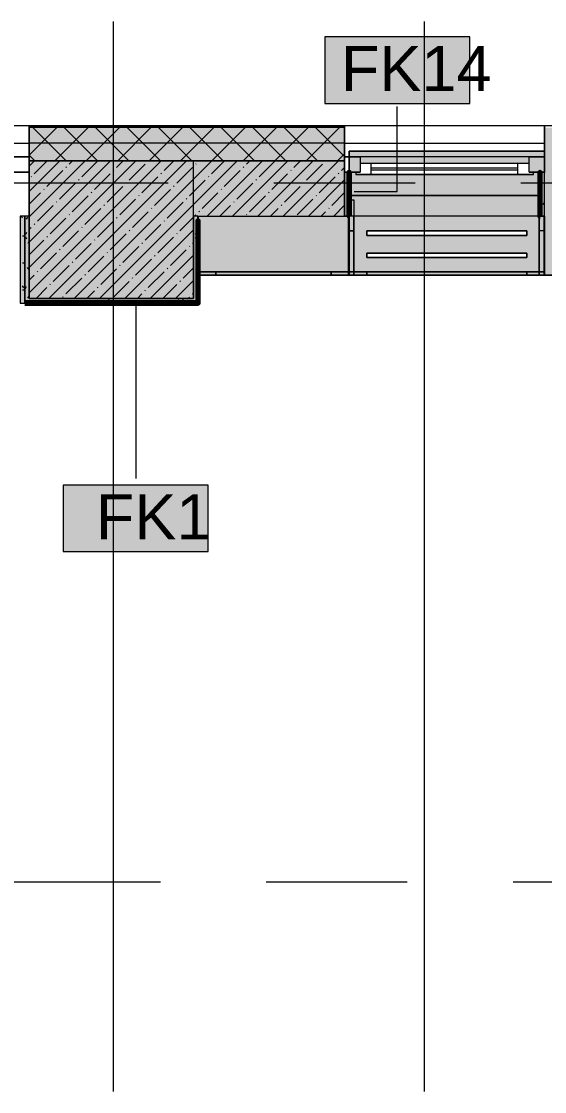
# Model space of a CAD drawing. Header units: millimetres. Extents: x -3817 to 677485, y -22715 to 103890.
# Drawn here: x 657471 to 659826, y 19081 to 23904 of the extents above; entities that cross this region are included whole.
import ezdxf

# ---------------------------------------------------------------- set-up
doc = ezdxf.new("R2010")
doc.units = ezdxf.units.MM
doc.layers.add('PDF _Геометрия', color=7, linetype='Continuous', true_color=0x1d1d1d)
doc.layers.add('PDF _Сплошная заливка', color=7, linetype='Continuous', true_color=0xffffff)
doc.layers.add('PDF _Текст', color=7, linetype='Continuous')
doc.styles.add('PDF GOST-Common', font='arial.ttf')

msp = doc.modelspace()

# ---------------------------------------------------------------- hatches: boundary and pattern name
at = {"layer": 'PDF _Сплошная заливка', "transparency": 33554559}
h = msp.add_hatch(color=256, dxfattribs=at)
h.paths.add_polyline_path([(677305.5, 23275.9), (677305.5, 23425.9), (672225.7, 23425.9), (672225.7, 23275.9), (677155.5, 23275.9)], flags=0)
h.paths.add_polyline_path([(666710.8, 23275.9), (666775.9, 23275.9), (666775.9, 23425.9), (665625.5, 23425.9), (665625.5, 23275.9)], flags=0)
h.paths.add_polyline_path([(663325.5, 23275.9), (663325.5, 23425.9), (662025.9, 23425.9), (662025.9, 23275.9), (663125.5, 23275.9)], flags=0)
h.paths.add_polyline_path([(671015.1, 23275.9), (671325.7, 23275.9), (671325.7, 23425.9), (669975.9, 23425.9), (669975.9, 23275.9)], flags=0)
h.paths.add_polyline_path([(667675.9, 23275.9), (669075.9, 23275.9), (669075.9, 23425.9), (667675.9, 23425.9)], flags=0)
h.paths.add_polyline_path([(645365.5, 23275.9), (645385.5, 23275.9), (645385.5, 23425.9), (645365.5, 23425.9)], flags=0)
h.paths.add_polyline_path([(661125.9, 23275.9), (661125.9, 23425.9), (659825.9, 23425.9), (659825.9, 23275.9), (660971.8, 23275.9)], flags=0)
h.paths.add_polyline_path([(658245.5, 23275.9), (658925.9, 23275.9), (658925.9, 23425.9), (657505.5, 23425.9), (657505.5, 23275.9), (658102.3, 23275.9)], flags=0)
h.paths.add_polyline_path([(652875.5, 23275.9), (653225.5, 23275.9), (653225.5, 23425.9), (648685.5, 23425.9), (648685.5, 23275.9), (652655.5, 23275.9)], flags=0)
h.paths.add_polyline_path([(656667.6, 23275.9), (656725.5, 23275.9), (656725.5, 23425.9), (655525.5, 23425.9), (655525.5, 23275.9)], flags=0)
at = {"layer": 'PDF _Сплошная заливка', "true_color": 0xeae6de, "transparency": 33554559}
h = msp.add_hatch(color=254, dxfattribs=at)
h.paths.add_polyline_path([(658975.9, 23119.8), (659804.9, 23119.8), (659805.9, 23223.7), (659825.9, 23223.9), (659825.9, 23319.8), (658945.9, 23319.8), (658946.9, 23119.8)], flags=0)
h.paths.add_polyline_path([(658995.9, 23213.9), (658975.9, 23213.9), (658975.9, 23223.9), (658995.9, 23223.9), (658995.9, 23263.9), (659755.9, 23263.9), (659755.9, 23223.9), (659775.9, 23223.9), (659775.9, 23213.9), (659537.1, 23213.9)], flags=0)
at = {"layer": 'PDF _Сплошная заливка', "transparency": 33554559}
h = msp.add_hatch(color=256, dxfattribs=at)
h.paths.add_polyline_path([(665625.5, 23025.9), (666775.9, 23025.9), (666775.9, 23275.9), (665625.5, 23275.9)], flags=0)
h.paths.add_polyline_path([(673115.5, 23025.9), (673115.5, 23275.9), (672925.5, 23275.9), (672925.5, 23025.9)], flags=0)
h.paths.add_polyline_path([(668175.9, 23025.9), (669075.9, 23025.9), (669075.9, 23275.9), (668175.9, 23275.9), (668175.9, 23115.1)], flags=0)
h.paths.add_polyline_path([(671325.7, 23025.9), (671325.7, 23275.9), (669975.9, 23275.9), (669975.9, 23025.9), (671015.1, 23025.9)], flags=0)
h.paths.add_polyline_path([(656667.6, 23025.9), (656725.5, 23025.9), (656725.5, 23275.9), (655525.5, 23275.9), (655525.5, 23025.9)], flags=0)
h.paths.add_polyline_path([(653195.5, 23025.9), (653225.5, 23025.9), (653225.5, 23275.9), (652875.5, 23275.9), (652875.5, 23025.9), (653145.5, 23025.9)], flags=0)
h.paths.add_polyline_path([(662238.4, 23025.9), (662425.5, 23025.9), (662425.5, 23275.9), (662025.9, 23275.9), (662025.9, 23025.9), (662225.9, 23025.9)], flags=0)
h.paths.add_polyline_path([(658245.5, 23025.9), (658925.9, 23025.9), (658925.9, 23275.9), (658245.5, 23275.9)], flags=0)
h.paths.add_polyline_path([(663325.5, 23025.9), (663325.5, 23275.9), (663125.5, 23275.9), (663125.5, 23025.9), (663313.4, 23025.9)], flags=0)
h.paths.add_polyline_path([(659825.9, 23025.9), (661125.9, 23025.9), (661125.9, 23275.9), (659825.9, 23275.9)], flags=0)
at = {"layer": 'PDF _Сплошная заливка', "true_color": 0xeae6de, "transparency": 33554559}
h = msp.add_hatch(color=254, dxfattribs=at)
h.paths.add_polyline_path([(658945.9, 22759.9), (659801.3, 22759.9), (659801.3, 23099.9), (659804.9, 23099.9), (659804.9, 23119.8), (658946.9, 23119.6), (658945.9, 23025.9)], flags=0)
h.paths.add_polyline_path([(659825.3, 22759.9), (659826.1, 22759.9), (659825.3, 22759.9)], flags=0)
h.paths.add_polyline_path([(659025.9, 22839.9), (659025.9, 22859.9), (659746.1, 22859.9), (659746.1, 22839.9), (659537.1, 22839.9)], flags=0)
h.paths.add_polyline_path([(659025.9, 22939.9), (659025.9, 22959.9), (659746.1, 22959.9), (659746.1, 22939.9), (659537.1, 22939.9)], flags=0)
at = {"layer": 'PDF _Сплошная заливка', "true_color": 0xf4f2ee, "transparency": 33554559}
msp.add_hatch(color=7, dxfattribs=at).paths.add_polyline_path([(659825.3, 22759.9), (659825.3, 23025.9), (659804.9, 23025.9), (659804.9, 23099.9), (659801.3, 23099.9), (659801.3, 22759.9)])
at = {"layer": 'PDF _Сплошная заливка', "true_color": 0xeae6de, "transparency": 33554559}
for points in [[(658266.5, 22759.9), (658946.1, 22759.9), (658945.9, 23025.9), (658265.9, 23025.9), (658266.5, 23005.4)], [(659825.9, 22759.9), (661141.5, 22759.9), (661141.5, 23025.9), (659825.3, 23025.9), (659825.3, 22759.9)]]:
    msp.add_hatch(color=254, dxfattribs=at).paths.add_polyline_path(points)

# ---------------------------------------------------------------- linework, layer by layer
at = {"layer": 'PDF _Геометрия', "color": 253, "lineweight": 9, "true_color": 0xaaaaaa}
for points in [[(657885.5, 19080.6), (657885.5, 21404.1), (657885.5, 23904.1)], [(659285.5, 19080.6), (659285.5, 21404.1), (659285.5, 23904.1)], [(657505.5, 23293.9), (656725.5, 23293.9)], [(658945.9, 23293.9), (658925.9, 23293.9)], [(656725.5, 23223.9), (657505.5, 23223.9)], [(658925.9, 23223.9), (658945.9, 23223.9)], [(659045.9, 23243.9), (659705.9, 23243.9)], [(659705.9, 23233.9), (659045.9, 23233.9)], [(656543.9, 23175.9), (658131.4, 23175.9)], [(658607.7, 23175.9), (659242.7, 23175.9)], [(659718.9, 23175.9), (661306.4, 23175.9)], [(656508.9, 20025.9), (658096.4, 20025.9)], [(658572.7, 20025.9), (659207.7, 20025.9)], [(659683.9, 20025.9), (661271.4, 20025.9)]]:
    msp.add_lwpolyline(points, dxfattribs=at)
at = {"layer": 'PDF _Геометрия', "color": 7, "lineweight": 9}
for points in [[(659489.1, 23834.8), (658835.9, 23834.8), (658835.9, 23534.8), (659489.1, 23534.8)], [(658925.9, 23275.9), (657505.5, 23275.9)], [(658245.5, 23275.9), (657505.5, 23275.9), (657505.5, 22655.9), (658245.5, 22655.9)], [(658311.7, 21814.3), (657658.6, 21814.3), (657658.6, 21514.3), (658311.7, 21514.3)]]:
    msp.add_lwpolyline(points, close=True, dxfattribs=at)
for points in [[(658968.6, 23138.2), (659162.5, 23138.2), (659162.5, 23520.9)], [(658925.9, 23428.9), (657505.5, 23428.9)], [(658925.9, 23425.9), (657505.5, 23425.9)], [(658925.9, 23354.9), (657505.5, 23354.9)], [(658265.5, 23025.9), (658245.5, 23025.9)], [(657985.1, 22635.4), (657985.1, 21844.4)]]:
    msp.add_lwpolyline(points, dxfattribs=at)
at = {"layer": 'PDF _Геометрия', "color": 9, "lineweight": 9, "true_color": 0xc0c0c0}
for points in [[(668175.9, 22775.9), (667675.9, 22775.9), (667675.9, 23025.9), (667655.9, 23025.9), (663325.9, 23025.9), (663325.5, 23025.9), (663325.5, 23275.9), (663325.5, 23433.9), (662025.9, 23433.9), (662025.9, 23275.9), (662025.9, 23433.9), (661125.9, 23433.9), (661125.9, 23275.9), (661125.9, 23433.9), (659825.9, 23433.9), (659825.9, 23275.9), (659825.9, 23433.9), (658925.9, 23433.9), (658925.9, 23275.9), (658925.9, 23433.9), (657505.5, 23433.9), (657505.5, 23275.9), (657505.5, 23433.9), (656725.5, 23433.9)], [(658245.5, 23025.9), (658245.5, 22655.9), (657505.5, 22655.9), (657505.5, 23025.9), (657485.5, 23025.9), (657485.5, 22655.9), (657485.5, 22635.9), (658245.5, 22635.9), (658265.5, 22635.9), (658265.5, 23025.9), (658925.9, 23025.9), (658925.9, 23275.9), (658925.9, 23223.9)], [(657485.5, 22635.9), (657485.5, 23025.9), (657465.5, 23025.9), (657465.5, 22634.9), (657485.5, 22634.9)]]:
    msp.add_lwpolyline(points, dxfattribs=at)
at = {"layer": 'PDF _Геометрия', "lineweight": 9}
for points in [[(657505.5, 23301.6), (657629.8, 23425.9)], [(657671.9, 23275.9), (657521.9, 23425.9)], [(657621.2, 23275.9), (657771.2, 23425.9)], [(657813.3, 23275.9), (657663.3, 23425.9)], [(657762.6, 23275.9), (657912.6, 23425.9)], [(657954.7, 23275.9), (657804.7, 23425.9)], [(657904, 23275.9), (658054, 23425.9)], [(658096.1, 23275.9), (657946.1, 23425.9)], [(658045.4, 23275.9), (658195.4, 23425.9)], [(658237.5, 23275.9), (658087.5, 23425.9)], [(658186.9, 23275.9), (658336.9, 23425.9)], [(658379, 23275.9), (658229, 23425.9)], [(658328.3, 23275.9), (658478.3, 23425.9)], [(658520.4, 23275.9), (658370.4, 23425.9)], [(658469.7, 23275.9), (658619.7, 23425.9)], [(658661.8, 23275.9), (658511.8, 23425.9)], [(658611.1, 23275.9), (658761.1, 23425.9)], [(658803.2, 23275.9), (658653.2, 23425.9)], [(658752.6, 23275.9), (658902.6, 23425.9)], [(658925.9, 23294.6), (658794.6, 23425.9)], [(657530.4, 23275.9), (657505.5, 23300.8)], [(658894, 23275.9), (658925.9, 23307.8)], [(657505.5, 23251.6), (657529.8, 23275.9)], [(657505.5, 23137.5), (657643.8, 23275.9)], [(657505.5, 23023.5), (657757.9, 23275.9)], [(657505.5, 22909.4), (657871.9, 23275.9)], [(657505.5, 22795.4), (657986, 23275.9)], [(657505.5, 22681.3), (658100, 23275.9)], [(657528.3, 23217.3), (657586.8, 23275.9)], [(657594.1, 22655.9), (658214.1, 23275.9)], [(657685.1, 23260.1), (657700.8, 23275.9)], [(657708.1, 22655.9), (658245.5, 23193.2), (658328.1, 23275.9)], [(657742.1, 23203.1), (657813.4, 23274.3)], [(657822.2, 22655.9), (658245.5, 23079.2), (658442.2, 23275.9)], [(657898.9, 23245.8), (657928.9, 23275.9)], [(657956, 23188.8), (658027.2, 23260.1)], [(658041.5, 23274.3), (658043, 23275.9)], [(658112.8, 23231.6), (658157, 23275.9)], [(658255.3, 23260.1), (658257.7, 23262.5)], [(658269.6, 23274.3), (658271.1, 23275.9)], [(658306.2, 23025.9), (658556.2, 23275.9)], [(658326.6, 23217.3), (658385.1, 23275.9)], [(658420.3, 23025.9), (658670.3, 23275.9)], [(658483.4, 23260.1), (658499.2, 23275.9)], [(658534.3, 23025.9), (658784.3, 23275.9)], [(658540.5, 23203.1), (658611.7, 23274.3)], [(658648.4, 23025.9), (658898.4, 23275.9)], [(658697.3, 23245.8), (658727.3, 23275.9)], [(658754.3, 23188.8), (658825.6, 23260.1)], [(658839.8, 23274.3), (658841.3, 23275.9)], [(657514, 23203.1), (657516.4, 23205.4)], [(657585.3, 23160.3), (657656.6, 23231.6)], [(657670.8, 23245.8), (657673.2, 23248.2)], [(657799.1, 23146), (657870.4, 23217.3)], [(657884.7, 23231.6), (657887, 23233.9)], [(658013, 23131.8), (658084.3, 23203.1)], [(658098.5, 23217.3), (658100.9, 23219.7)], [(658169.8, 23174.6), (658241.1, 23245.8)], [(658312.4, 23203.1), (658314.7, 23205.4)], [(658383.6, 23160.3), (658454.9, 23231.6)], [(658469.2, 23245.8), (658471.5, 23248.2)], [(658597.5, 23146), (658668.8, 23217.3)], [(658683, 23231.6), (658685.4, 23233.9)], [(658811.3, 23131.8), (658882.6, 23203.1)], [(658896.9, 23217.3), (658899.2, 23219.7)], [(658911.1, 23231.6), (658925.9, 23246.4)], [(657642.3, 23103.3), (657713.6, 23174.6)], [(657727.9, 23188.8), (657730.2, 23191.2)], [(657856.2, 23089), (657927.4, 23160.3)], [(657941.7, 23174.6), (657944.1, 23176.9)], [(658155.5, 23160.3), (658157.9, 23162.7)], [(658226.8, 23117.5), (658245.5, 23136.2), (658298.1, 23188.8)], [(658440.7, 23103.3), (658511.9, 23174.6)], [(658526.2, 23188.8), (658528.6, 23191.2)], [(658654.5, 23089), (658725.8, 23160.3)], [(658740, 23174.6), (658742.4, 23176.9)], [(658762.4, 23025.9), (658925.9, 23189.4)], [(657505.5, 23080.5), (657556.8, 23131.8)], [(657571, 23146), (657573.4, 23148.4)], [(657699.3, 23046.2), (657770.6, 23117.5)], [(657784.9, 23131.8), (657787.2, 23134.2)], [(657998.7, 23117.5), (658001.1, 23119.9)], [(658070, 23074.8), (658141.3, 23146)], [(658212.6, 23103.3), (658214.9, 23105.6)], [(658283.8, 23060.5), (658355.1, 23131.8)], [(658369.4, 23146), (658371.8, 23148.4)], [(658497.7, 23046.2), (658569, 23117.5)], [(658583.2, 23131.8), (658585.6, 23134.2)], [(658797.1, 23117.5), (658799.4, 23119.9)], [(658868.3, 23074.8), (658925.9, 23132.3)], [(657542.5, 23003.5), (657613.8, 23074.8)], [(657628.1, 23089), (657630.4, 23091.4)], [(657756.4, 22989.2), (657827.6, 23060.5)], [(657841.9, 23074.8), (657844.3, 23077.1)], [(657913.2, 23032), (657984.5, 23103.3)], [(658055.7, 23060.5), (658058.1, 23062.9)], [(658127, 23017.7), (658198.3, 23089)], [(658363.2, 23025.9), (658412.1, 23074.8)], [(658426.4, 23089), (658428.8, 23091.4)], [(658591.3, 23025.9), (658626, 23060.5)], [(658640.2, 23074.8), (658642.6, 23077.1)], [(658711.5, 23032), (658782.8, 23103.3)], [(658854.1, 23060.5), (658856.5, 23062.9)], [(658876.5, 23025.9), (658925.9, 23075.3)], [(657599.5, 22946.5), (657670.8, 23017.7)], [(657685.1, 23032), (657687.5, 23034.4)], [(657898.9, 23017.7), (657901.3, 23020.1)], [(657970.2, 22975), (658041.5, 23046.2)], [(658184, 22960.7), (658245.5, 23022.1)], [(658249.2, 23025.9), (658255.3, 23032)], [(658269.6, 23046.2), (658272, 23048.6)], [(658483.4, 23032), (658485.8, 23034.4)], [(658819.4, 23025.9), (658839.8, 23046.2)], [(657505.5, 22966.4), (657514, 22975)], [(657528.3, 22989.2), (657530.6, 22991.6)], [(657656.6, 22889.4), (657727.9, 22960.7)], [(657742.1, 22975), (657744.5, 22977.3)], [(657813.4, 22932.2), (657884.7, 23003.5)], [(657936.2, 22655.9), (658245.5, 22965.1)], [(657956, 22960.7), (657958.3, 22963.1)], [(658027.2, 22917.9), (658098.5, 22989.2)], [(658112.8, 23003.5), (658115.1, 23005.9)], [(657505.5, 22852.4), (657571, 22917.9)], [(657585.3, 22932.2), (657587.7, 22934.6)], [(657799.1, 22917.9), (657801.5, 22920.3)], [(657870.4, 22875.2), (657941.7, 22946.5)], [(658084.3, 22860.9), (658155.5, 22932.2)], [(658169.8, 22946.5), (658172.2, 22948.8)], [(657642.3, 22875.2), (657644.7, 22877.5)], [(657713.6, 22832.4), (657784.9, 22903.7)], [(657927.4, 22818.2), (657998.7, 22889.4)], [(658013, 22903.7), (658015.3, 22906.1)], [(658141.3, 22803.9), (658212.6, 22875.2)], [(658226.8, 22889.4), (658229.2, 22891.8)], [(658241.1, 22903.7), (658245.5, 22908.1)], [(657556.8, 22789.6), (657628.1, 22860.9)], [(657699.3, 22818.2), (657701.7, 22820.5)], [(657770.6, 22775.4), (657841.9, 22846.7)], [(657856.2, 22860.9), (657858.5, 22863.3)], [(657984.5, 22761.1), (658055.7, 22832.4)], [(658050.3, 22655.9), (658245.5, 22851.1)], [(658070, 22846.7), (658072.4, 22849)], [(657542.5, 22775.4), (657544.9, 22777.8)], [(657613.8, 22732.6), (657685.1, 22803.9)], [(657827.6, 22718.4), (657898.9, 22789.6)], [(657913.2, 22803.9), (657915.6, 22806.3)], [(658041.5, 22704.1), (658112.8, 22775.4)], [(658127, 22789.6), (658129.4, 22792)], [(658198.3, 22746.9), (658245.5, 22794)], [(657505.5, 22738.3), (657528.3, 22761.1)], [(657599.5, 22718.4), (657601.9, 22720.7)], [(657670.8, 22675.6), (657742.1, 22746.9)], [(657756.4, 22761.1), (657758.7, 22763.5)], [(657884.7, 22661.3), (657956, 22732.6)], [(657970.2, 22746.9), (657972.6, 22749.2)], [(658164.3, 22655.9), (658245.5, 22737)], [(658184, 22732.6), (658186.4, 22735)], [(657537, 22655.9), (657585.3, 22704.1)], [(657765.1, 22655.9), (657799.1, 22689.8)], [(657813.4, 22704.1), (657815.8, 22706.5)], [(657993.2, 22655.9), (658013, 22675.6)], [(658027.2, 22689.8), (658029.6, 22692.2)], [(658107.3, 22655.9), (658169.8, 22718.4)], [(658241.1, 22675.6), (658243.4, 22678)], [(657656.6, 22661.3), (657658.9, 22663.7)], [(658221.3, 22655.9), (658226.8, 22661.3)]]:
    msp.add_lwpolyline(points, dxfattribs=at)
at = {"layer": 'PDF _Геометрия', "color": 116, "lineweight": 13, "true_color": 0x008040}
for points in [[(656725.5, 23354.9), (657505.5, 23354.9)], [(658925.9, 23354.9), (659825.9, 23354.9)]]:
    msp.add_lwpolyline(points, dxfattribs=at)
at = {"layer": 'PDF _Геометрия', "color": 8, "lineweight": 9, "true_color": 0x808080}
for points in [[(658945.9, 23223.9), (658945.9, 23319.8), (659825.9, 23319.8), (659825.9, 23223.7), (659825.9, 23319.8), (658945.9, 23319.8)], [(658946.9, 23119.8), (659804.9, 23119.8)], [(658265.9, 23026), (658265.9, 23005.4)], [(659746.1, 22939.9), (659025.9, 22939.9), (659025.9, 22959.9), (659746.1, 22959.9)], [(659746.1, 22939.9), (659746.1, 22959.9), (659025.9, 22959.9), (659025.9, 22939.9)], [(659746.1, 22839.9), (659025.9, 22839.9), (659025.9, 22859.9), (659746.1, 22859.9)], [(659746.1, 22839.9), (659746.1, 22859.9), (659025.9, 22859.9), (659025.9, 22839.9)], [(658943.8, 22759.9), (658967.8, 22759.9)], [(658943.8, 22759.9), (658967.8, 22759.9)], [(659801.3, 22759.9), (659825.3, 22759.9)], [(659801.3, 22759.9), (659825.3, 22759.9)]]:
    msp.add_lwpolyline(points, close=True, dxfattribs=at)
at = {"layer": 'PDF _Геометрия', "color": 253, "lineweight": 13, "true_color": 0xaaaaaa}
for points in [[(657505.5, 23293.9), (657505.5, 23223.9), (657435.5, 23223.9), (657435.5, 23293.9)], [(658995.9, 23293.9), (658995.9, 23223.9), (658925.9, 23223.9), (658925.9, 23293.9)], [(658975.9, 23213.9), (659775.9, 23213.9), (659775.9, 23223.9), (659755.9, 23223.9), (659755.9, 23263.9), (658995.9, 23263.9), (658995.9, 23223.9), (658975.9, 23223.9)], [(659825.9, 23293.9), (659825.9, 23223.9), (659755.9, 23223.9), (659755.9, 23293.9)]]:
    msp.add_lwpolyline(points, close=True, dxfattribs=at)
at = {"layer": 'PDF _Геометрия', "color": 9, "lineweight": 9, "true_color": 0xc0c0c0}
for points in [[(657505.5, 23025.9), (657505.5, 23275.9)], [(658945.9, 23025.9), (658945.9, 23223.9), (658925.9, 23223.9), (658925.9, 23025.9)], [(659825.9, 23025.9), (659825.9, 23223.7), (659805.9, 23223.7), (659805.9, 23025.9)]]:
    msp.add_lwpolyline(points, close=True, dxfattribs=at)
at = {"layer": 'PDF _Геометрия', "color": 9, "lineweight": 9, "true_color": 0xc0bcb4}
for points in [[(659825.9, 23293.9), (658945.9, 23293.9)], [(658945.9, 23223.9), (658995.9, 23223.9)], [(659755.9, 23223.9), (659825.9, 23223.9)]]:
    msp.add_lwpolyline(points, dxfattribs=at)
at = {"layer": 'PDF _Геометрия', "color": 253, "lineweight": 13, "true_color": 0xaaaaaa}
for points in [[(659045.9, 23213.9), (659045.9, 23263.9)], [(659705.9, 23213.9), (659705.9, 23263.9)], [(659775.9, 23213.9), (658975.9, 23213.9)]]:
    msp.add_lwpolyline(points, dxfattribs=at)
at = {"layer": 'PDF _Геометрия', "color": 253, "lineweight": 9, "true_color": 0x9b9b9b}
for points in [[(658942.8, 23207.5), (658937.7, 23198.8)], [(658927.1, 23186.5), (658925.9, 23188.5)], [(658938.4, 23181.4), (658945.9, 23181.4)], [(659815.6, 23171.6), (659810.6, 23180.3)], [(659811.9, 23128), (659806.9, 23119.3)], [(659822.3, 23150.9), (659825.9, 23150.9)], [(658938.4, 23059.5), (658945.9, 23059.5)], [(659823.1, 23086.3), (659818.1, 23077.6)], [(659822.3, 23089.9), (659825.9, 23089.9)], [(657476.1, 23017.5), (657471.2, 23025.9)], [(657497.7, 23021.1), (657492.7, 23012.4)], [(658945.9, 23032), (658945.5, 23032.8)], [(658246.1, 22976.2), (658245.5, 22975.1)], [(657475.3, 22937.5), (657485.4, 22937.5)], [(657493.6, 22953.1), (657488.6, 22944.3)], [(657495.4, 22923.1), (657490.4, 22931.8)], [(658245.5, 22937.5), (658247.4, 22937.5)], [(658257.2, 22934.5), (658252.2, 22925.8)], [(658259, 22941.6), (658254, 22950.3)], [(657504.8, 22911.4), (657499.8, 22902.7)], [(658265.5, 22887.8), (658263.4, 22884.2)], [(657475.3, 22815.6), (657485.4, 22815.6)], [(657503.6, 22787), (657498.5, 22795.7)], [(658245.5, 22754.7), (658247.4, 22754.7)], [(657475.3, 22693.7), (657485.4, 22693.7)], [(657481.3, 22703.7), (657476.2, 22712.4)], [(657492.5, 22707.3), (657487.5, 22698.6)], [(658245.5, 22693.7), (658247.4, 22693.7)], [(657503.7, 22665.7), (657498.7, 22657)], [(657598.1, 22646.4), (657593.1, 22637.6)], [(657666.2, 22642.3), (657662.5, 22635.9)], [(657757.5, 22652), (657755.3, 22655.9)], [(657814.8, 22655.9), (657812.4, 22651.8)], [(657867.1, 22645), (657862.1, 22653.7)], [(657907.6, 22635.9), (657903.7, 22642.5)], [(657911.9, 22641.2), (657908.8, 22635.9)], [(657979.9, 22637.1), (657979.2, 22635.9)], [(658003.2, 22653.1), (658001.6, 22655.9)], [(658180.9, 22650.1), (658177.6, 22655.9)], [(658199.3, 22651.2), (658194.2, 22642.5)], [(658222.5, 22639), (658217.5, 22647.7)], [(658237.1, 22655.9), (658235.9, 22653.7)]]:
    msp.add_lwpolyline(points, dxfattribs=at)
at = {"layer": 'PDF _Геометрия', "color": 7, "lineweight": 70, "true_color": 0xffd2ff}
for points in [[(658946.9, 23025.9), (658946.9, 23223.9), (658945.9, 23223.9), (658945.9, 23025.9)], [(659805.9, 23025.9), (659805.9, 23223.7), (659804.9, 23223.7), (659804.9, 23025.9)]]:
    msp.add_lwpolyline(points, close=True, dxfattribs=at)
at = {"layer": 'PDF _Геометрия', "color": 253, "lineweight": 9, "true_color": 0xaba79f}
for points in [[(659804.9, 23119.8), (658946.9, 23119.8)], [(659801.3, 22775.9), (658967.8, 22775.9)]]:
    msp.add_lwpolyline(points, close=True, dxfattribs=at)
for points in [[(658954.7, 23099.9), (658946.9, 23099.9)], [(658955.8, 23099.9), (658967.8, 23099.9), (658967.8, 22759.9)], [(658943.8, 22759.9), (658943.8, 23025.9), (658943.8, 22775.9)], [(658945.9, 22759.9), (658945.9, 23025.9)], [(658946.1, 23025.9), (658946.1, 22760.4)], [(658967.8, 22775.9), (658967.8, 23025.9)], [(659801.3, 23025.9), (659801.3, 22775.9), (659801.3, 22959.9)], [(658943.8, 22775.9), (658943.8, 22959.9), (658943.8, 22775.9)], [(658967.8, 22775.9), (658967.8, 22959.9), (658967.8, 22775.9)], [(658943.8, 22775.9), (658266.5, 22775.9), (658943.8, 22775.9)], [(658865.9, 22775.9), (658345.9, 22775.9), (658865.9, 22775.9)], [(659745.9, 22775.9), (659025.9, 22775.9), (659745.9, 22775.9)]]:
    msp.add_lwpolyline(points, dxfattribs=at)
at = {"layer": 'PDF _Геометрия', "color": 8, "lineweight": 9, "true_color": 0x808080}
for points in [[(659801.3, 22959.9), (659801.3, 22759.9), (659801.3, 23099.9), (659804.9, 23099.9)], [(658945.9, 22759.9), (658266.5, 22759.9), (658946.1, 22759.9), (658946.1, 23025.9)], [(658945.9, 23025.9), (658945.9, 22759.9), (659826.1, 22759.9), (659826.1, 23025.9)], [(659825.3, 23025.9), (659825.3, 22759.9), (659825.3, 22959.9)], [(658943.8, 22759.9), (658266.5, 22759.9), (658943.8, 22759.9)], [(658345.9, 22759.9), (658865.9, 22759.9), (658345.9, 22759.9)], [(659826.1, 22759.9), (658945.9, 22759.9)], [(659825.9, 22759.9), (658945.9, 22759.9), (659825.9, 22759.9)], [(659745.9, 22759.9), (659025.9, 22759.9), (659745.9, 22759.9)], [(659825.3, 22759.9), (661141.5, 22759.9), (659826, 22759.9)]]:
    msp.add_lwpolyline(points, dxfattribs=at)
at = {"layer": 'PDF _Геометрия', "color": 9, "lineweight": 9, "true_color": 0xcbc7bf}
for points in [[(658945.9, 23025.9), (658925.9, 23025.9)], [(659801.3, 23025.9), (658946.1, 23025.9)], [(658958.7, 22775.9), (658961.9, 22775.9)], [(659810.1, 22775.9), (659813.3, 22775.9)]]:
    msp.add_lwpolyline(points, dxfattribs=at)
at = {"layer": 'PDF _Геометрия', "color": 254, "lineweight": 9, "true_color": 0xe5e3df}
for points in [[(659824.4, 23025.9), (659801.3, 23025.9)], [(658961.9, 22775.9), (658958.7, 22775.9)], [(659813.3, 22775.9), (659810.1, 22775.9)]]:
    msp.add_lwpolyline(points, dxfattribs=at)
at = {"layer": 'PDF _Геометрия', "color": 254, "lineweight": 9, "true_color": 0xd5d3cf}
for points in [[(659824.4, 22775.9), (659824.4, 22763.6), (659824.4, 23025.9)], [(659824.4, 22959.9), (659801.3, 22959.9)], [(658943.8, 22775.9), (658943.8, 22759.9)], [(658943.8, 22759.9), (658943.8, 22775.9), (658943.8, 22759.9)], [(658945.9, 22775.9), (658945.9, 22759.9), (658945.9, 22775.9)], [(658946.1, 22775.9), (658958.7, 22775.9)], [(658967.8, 22759.9), (658967.8, 22775.9), (658967.8, 22759.9), (658967.8, 22775.9), (658961.9, 22775.9)], [(659801.3, 22759.9), (659801.3, 22775.9), (659801.3, 22759.9)], [(659801.3, 22775.9), (659810.1, 22775.9)], [(659813.3, 22775.9), (659824.4, 22775.9)]]:
    msp.add_lwpolyline(points, dxfattribs=at)
at = {"layer": 'PDF _Геометрия', "color": 9, "lineweight": 9, "true_color": 0xbfbfbf}
for points in [[(659824.4, 23025.9), (659824.4, 22759.9)], [(659825.3, 22959.9), (659801.3, 22959.9)]]:
    msp.add_lwpolyline(points, dxfattribs=at)
at = {"layer": 'PDF _Геометрия', "color": 9, "lineweight": 9, "true_color": 0xc1bbaf}
for points in [[(659825.3, 22959.9), (659825.3, 22775.9), (659825.3, 23025.9)], [(659825.9, 22760.4), (659825.9, 22775.9)]]:
    msp.add_lwpolyline(points, dxfattribs=at)
at = {"layer": 'PDF _Геометрия', "color": 231, "lineweight": 70, "true_color": 0xff80c0}
msp.add_lwpolyline([(657485.5, 22634.9), (658265.5, 22634.9), (658266.5, 22634.9), (658266.5, 23005.4), (658265.5, 23005.4), (658265.5, 22635.9), (657485.5, 22635.9)], dxfattribs=at)
at = {"layer": 'PDF _Геометрия', "color": 254, "lineweight": 9, "true_color": 0xd5d3cf}
for points in [[(658946.1, 22959.9), (658967.8, 22959.9)], [(658345.9, 22775.9), (658345.9, 22759.9)], [(658865.9, 22759.9), (658865.9, 22775.9)], [(659025.9, 22759.9), (659025.9, 22775.9)], [(659745.9, 22775.9), (659745.9, 22759.9)]]:
    msp.add_lwpolyline(points, close=True, dxfattribs=at)
at = {"layer": 'PDF _Геометрия', "color": 7, "lineweight": 9, "true_color": 0xf4f4f3}
for points in [[(658945.9, 22775.9), (658945.9, 22759.9), (658945.9, 22775.9)], [(659824.4, 22775.9), (659824.4, 22763.6)]]:
    msp.add_lwpolyline(points, dxfattribs=at)
at = {"layer": 'PDF _Геометрия', "color": 254, "lineweight": 9, "true_color": 0xeae9e7}
for points in [[(658958.7, 22775.9), (658946.1, 22775.9)], [(658967.8, 22775.9), (658961.9, 22775.9)], [(659810.1, 22775.9), (659801.3, 22775.9)], [(659824.4, 22775.9), (659813.3, 22775.9)]]:
    msp.add_lwpolyline(points, dxfattribs=at)
at = {"layer": 'PDF _Геометрия', "color": 7, "lineweight": 9, "true_color": 0xefeeeb}
msp.add_lwpolyline([(659825.3, 22761.7), (659825.3, 22775.9), (659825.3, 22761.7)], dxfattribs=at)
at = {"layer": 'PDF _Геометрия', "color": 254, "lineweight": 9, "true_color": 0xe0ddd7}
msp.add_lwpolyline([(659825.9, 22775.9), (659825.9, 22760.4)], dxfattribs=at)
at = {"layer": 'PDF _Геометрия', "color": 231, "lineweight": 9, "true_color": 0xff80c0}
msp.add_lwpolyline([(657485.5, 22635.9), (657485.5, 22634.9)], dxfattribs=at)
at = {"layer": 'PDF _Сплошная заливка', "lineweight": 9, "transparency": 33554559}
for points in [[(659489.1, 23834.8), (658835.9, 23834.8), (659489.1, 23534.8), (658835.9, 23534.8)], [(658311.7, 21814.3), (657658.6, 21814.3), (658311.7, 21514.3), (657658.6, 21514.3)]]:
    msp.add_solid(points, dxfattribs=at)
at = {"layer": 'PDF _Сплошная заливка', "lineweight": 35, "transparency": 33554559}
for points in [[(657505.5, 22655.9), (658245.5, 22655.9), (657505.5, 23275.9), (658245.5, 23275.9)], [(658945.9, 23025.9), (658945.9, 23223.9), (658925.9, 23025.9), (658925.9, 23223.9)], [(659805.9, 23025.9), (659825.9, 23025.9), (659805.9, 23223.7), (659825.9, 23223.7)], [(657485.5, 22634.9), (657485.5, 23025.9), (657465.5, 22634.9), (657465.5, 23025.9)], [(657485.5, 22655.9), (657505.5, 22655.9), (657485.5, 23025.9), (657505.5, 23025.9)], [(658265.5, 22635.9), (658265.5, 23025.9), (658245.5, 22635.9), (658245.5, 23025.9)], [(657485.5, 22635.9), (658245.5, 22635.9), (657485.5, 22655.9), (658245.5, 22655.9)]]:
    msp.add_solid(points, dxfattribs=at)
at = {"layer": 'PDF _Сплошная заливка', "color": 7, "lineweight": 35, "true_color": 0xffd2ff, "transparency": 33554559}
for points in [[(658945.9, 23025.9), (658946.9, 23025.9), (658945.9, 23223.9)], [(659804.9, 23025.9), (659805.9, 23025.9), (659804.9, 23223.7)]]:
    msp.add_solid(points, dxfattribs=at)

# ---------------------------------------------------------------- texts
at = {"layer": 'PDF _Текст', "char_height": 203.2, "attachment_point": 4, "style": 'PDF GOST-Common'}
for s, insert in [('FK14', (658908.8, 23691.4)), ('FK1', (657805.7, 21670.9))]:
    msp.add_mtext(s, dxfattribs=dict(at, insert=insert))

doc.saveas('drawing.dxf')
